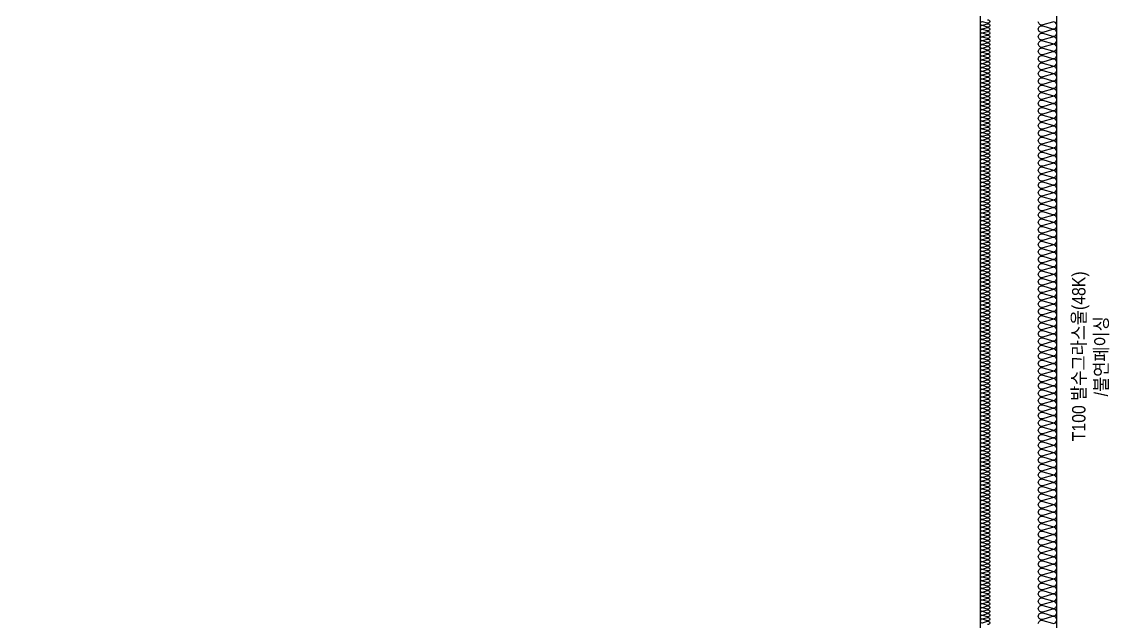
# Model space of a CAD drawing. Header units: millimetres. Extents: x 19868 to 801382, y -4805 to 85279.
# Drawn here: x 553488 to 559238, y 37414 to 40546 of the extents above; entities that cross this region are included whole.
import ezdxf
from ezdxf.enums import TextEntityAlignment as Align

# ---------------------------------------------------------------- set-up
doc = ezdxf.new("R2010")
doc.units = ezdxf.units.MM
doc.header["$LTSCALE"] = 250
doc.layers.add('ISL', color=251, linetype='Continuous')
doc.layers.add('NOPLOT-단열', color=225, linetype='Continuous', plot=False)
doc.styles.add('Gdim', font='')
doc.styles.get('Gdim').set_extended_font_data('Dotum')

msp = doc.modelspace()

# ---------------------------------------------------------------- linework, layer by layer
at = {"layer": 'ISL'}
for points in [[(542738.2, 35028.9), (542788.2, 35028.9), (542788.2, 42428.9), (543588.2, 42428.9), (543588.2, 43348.9), (547688.2, 43348.9), (547688.2, 42378.9), (548588.2, 42378.9), (548588.2, 43298.9), (558488.2, 43298.9), (558488.2, 35028.9), (558538.2, 35028.9)], [(558888.2, 34478.9), (558888.2, 42128.9), (559638.2, 42128.9), (559638.2, 43248.9), (569638.2, 43248.9), (569638.2, 42328.9), (570638.2, 42328.9), (570638.2, 43248.9), (574638.2, 43248.9), (574638.2, 42328.9), (575638.2, 42328.9), (575638.2, 43108.9), (579438.2, 43108.9), (579438.2, 42878.9), (579538.2, 42878.9)]]:
    msp.add_lwpolyline(points, dxfattribs=at)
for points in [[(558526.1, 40557.8, -1.372593), (558526.1, 40540.1), (558500.3, 40547.8, 0.509267), (558488.2, 40538.9, 0.509267), (558500.3, 40530.1), (558526.1, 40537.8, -1.372593), (558526.1, 40520.1), (558500.3, 40527.8, 0.509267), (558488.2, 40518.9, 0.509267), (558500.3, 40510.1), (558526.1, 40517.8, -1.372593), (558526.1, 40500.1), (558500.3, 40507.8, 0.509267), (558488.2, 40498.9, 0.509267), (558500.3, 40490.1), (558526.1, 40497.8, -1.372593), (558526.1, 40480.1), (558500.3, 40487.8, 0.509267), (558488.2, 40478.9, 0.509267), (558500.3, 40470.1), (558526.1, 40477.8, -1.372593), (558526.1, 40460.1), (558500.3, 40467.8, 0.509267), (558488.2, 40458.9, 0.509267), (558500.3, 40450.1), (558526.1, 40457.8, -1.372593), (558526.1, 40440.1), (558500.3, 40447.8, 0.509267), (558488.2, 40438.9, 0.509267), (558500.3, 40430.1), (558526.1, 40437.8, -1.372593), (558526.1, 40420.1), (558500.3, 40427.8, 0.509267), (558488.2, 40418.9, 0.509267), (558500.3, 40410.1), (558526.1, 40417.8, -1.372593), (558526.1, 40400.1), (558500.3, 40407.8, 0.509267), (558488.2, 40398.9, 0.509267), (558500.3, 40390.1), (558526.1, 40397.8, -1.372593), (558526.1, 40380.1), (558500.3, 40387.8, 0.509267), (558488.2, 40378.9, 0.509267), (558500.3, 40370.1), (558526.1, 40377.8, -1.372593), (558526.1, 40360.1), (558500.3, 40367.8, 0.509267), (558488.2, 40358.9, 0.509267), (558500.3, 40350.1), (558526.1, 40357.8, -1.372593), (558526.1, 40340.1), (558500.3, 40347.8, 0.509267), (558488.2, 40338.9, 0.509267), (558500.3, 40330.1), (558526.1, 40337.8, -1.372593), (558526.1, 40320.1), (558500.3, 40327.8, 0.509267), (558488.2, 40318.9, 0.509267), (558500.3, 40310.1), (558526.1, 40317.8, -1.372593), (558526.1, 40300.1), (558500.3, 40307.8, 0.509267), (558488.2, 40298.9, 0.509267), (558500.3, 40290.1), (558526.1, 40297.8, -1.372593), (558526.1, 40280.1), (558500.3, 40287.8, 0.509267), (558488.2, 40278.9, 0.509267), (558500.3, 40270.1), (558526.1, 40277.8, -1.372593), (558526.1, 40260.1), (558500.3, 40267.8, 0.509267), (558488.2, 40258.9, 0.509267), (558500.3, 40250.1), (558526.1, 40257.8, -1.372593), (558526.1, 40240.1), (558500.3, 40247.8, 0.509267), (558488.2, 40238.9, 0.509267), (558500.3, 40230.1), (558526.1, 40237.8, -1.372593), (558526.1, 40220.1), (558500.3, 40227.8, 0.509267), (558488.2, 40218.9, 0.509267), (558500.3, 40210.1), (558526.1, 40217.8, -1.372593), (558526.1, 40200.1), (558500.3, 40207.8, 0.509267), (558488.2, 40198.9, 0.509267), (558500.3, 40190.1), (558526.1, 40197.8, -1.372593), (558526.1, 40180.1), (558500.3, 40187.8, 0.509267), (558488.2, 40178.9, 0.509267), (558500.3, 40170.1), (558526.1, 40177.8, -1.372593), (558526.1, 40160.1), (558500.3, 40167.8, 0.509267), (558488.2, 40158.9, 0.509267), (558500.3, 40150.1), (558526.1, 40157.8, -1.372593), (558526.1, 40140.1), (558500.3, 40147.8, 0.509267), (558488.2, 40138.9, 0.509267), (558500.3, 40130.1), (558526.1, 40137.8, -1.372593), (558526.1, 40120.1), (558500.3, 40127.8, 0.509267), (558488.2, 40118.9, 0.509267), (558500.3, 40110.1), (558526.1, 40117.8, -1.372593), (558526.1, 40100.1), (558500.3, 40107.8, 0.509267), (558488.2, 40098.9, 0.509267), (558500.3, 40090.1), (558526.1, 40097.8, -1.372593), (558526.1, 40080.1), (558500.3, 40087.8, 0.509267), (558488.2, 40078.9, 0.509267), (558500.3, 40070.1), (558526.1, 40077.8, -1.372593), (558526.1, 40060.1), (558500.3, 40067.8, 0.509267), (558488.2, 40058.9, 0.509267), (558500.3, 40050.1), (558526.1, 40057.8, -1.372593), (558526.1, 40040.1), (558500.3, 40047.8, 0.509267), (558488.2, 40038.9, 0.509267), (558500.3, 40030.1), (558526.1, 40037.8, -1.372593), (558526.1, 40020.1), (558500.3, 40027.8, 0.509267), (558488.2, 40018.9, 0.509267), (558500.3, 40010.1), (558526.1, 40017.8, -1.372593), (558526.1, 40000.1), (558500.3, 40007.8, 0.509267), (558488.2, 39998.9, 0.509267), (558500.3, 39990.1), (558526.1, 39997.8, -1.372593), (558526.1, 39980.1), (558500.3, 39987.8, 0.509267), (558488.2, 39978.9, 0.509267), (558500.3, 39970.1), (558526.1, 39977.8, -1.372593), (558526.1, 39960.1), (558500.3, 39967.8, 0.509267), (558488.2, 39958.9, 0.509267), (558500.3, 39950.1), (558526.1, 39957.8, -1.372593), (558526.1, 39940.1), (558500.3, 39947.8, 0.509267), (558488.2, 39938.9, 0.509267), (558500.3, 39930.1), (558526.1, 39937.8, -1.372593), (558526.1, 39920.1), (558500.3, 39927.8, 0.509267), (558488.2, 39918.9, 0.509267), (558500.3, 39910.1), (558526.1, 39917.8, -1.372593), (558526.1, 39900.1), (558500.3, 39907.8, 0.509267), (558488.2, 39898.9, 0.509267), (558500.3, 39890.1), (558526.1, 39897.8, -1.372593), (558526.1, 39880.1), (558500.3, 39887.8, 0.509267), (558488.2, 39878.9, 0.509267), (558500.3, 39870.1), (558526.1, 39877.8, -1.372593), (558526.1, 39860.1), (558500.3, 39867.8, 0.509267), (558488.2, 39858.9, 0.509267), (558500.3, 39850.1), (558526.1, 39857.8, -1.372593), (558526.1, 39840.1), (558500.3, 39847.8, 0.509267), (558488.2, 39838.9, 0.509267), (558500.3, 39830.1), (558526.1, 39837.8, -1.372593), (558526.1, 39820.1), (558500.3, 39827.8, 0.509267), (558488.2, 39818.9, 0.509267), (558500.3, 39810.1), (558526.1, 39817.8, -1.372593), (558526.1, 39800.1), (558500.3, 39807.8, 0.509267), (558488.2, 39798.9, 0.509267), (558500.3, 39790.1), (558526.1, 39797.8, -1.372593), (558526.1, 39780.1), (558500.3, 39787.8, 0.509267), (558488.2, 39778.9, 0.509267), (558500.3, 39770.1), (558526.1, 39777.8, -1.372593), (558526.1, 39760.1), (558500.3, 39767.8, 0.509267), (558488.2, 39758.9, 0.509267), (558500.3, 39750.1), (558526.1, 39757.8, -1.372593), (558526.1, 39740.1), (558500.3, 39747.8, 0.509267), (558488.2, 39738.9, 0.509267), (558500.3, 39730.1), (558526.1, 39737.8, -1.372593), (558526.1, 39720.1), (558500.3, 39727.8, 0.509267), (558488.2, 39718.9, 0.509267), (558500.3, 39710.1), (558526.1, 39717.8, -1.372593), (558526.1, 39700.1), (558500.3, 39707.8, 0.509267), (558488.2, 39698.9, 0.509267), (558500.3, 39690.1), (558526.1, 39697.8, -1.372593), (558526.1, 39680.1), (558500.3, 39687.8, 0.509267), (558488.2, 39678.9, 0.509267), (558500.3, 39670.1), (558526.1, 39677.8, -1.372593), (558526.1, 39660.1), (558500.3, 39667.8, 0.509267), (558488.2, 39658.9, 0.509267), (558500.3, 39650.1), (558526.1, 39657.8, -1.372593), (558526.1, 39640.1), (558500.3, 39647.8, 0.509267), (558488.2, 39638.9, 0.509267), (558500.3, 39630.1), (558526.1, 39637.8, -1.372593), (558526.1, 39620.1), (558500.3, 39627.8, 0.509267), (558488.2, 39618.9, 0.509267), (558500.3, 39610.1), (558526.1, 39617.8, -1.372593), (558526.1, 39600.1), (558500.3, 39607.8, 0.509267), (558488.2, 39598.9, 0.509267), (558500.3, 39590.1), (558526.1, 39597.8, -1.372593), (558526.1, 39580.1), (558500.3, 39587.8, 0.509267), (558488.2, 39578.9, 0.509267), (558500.3, 39570.1), (558526.1, 39577.8, -1.372593), (558526.1, 39560.1), (558500.3, 39567.8, 0.509267), (558488.2, 39558.9, 0.509267), (558500.3, 39550.1), (558526.1, 39557.8, -1.372593), (558526.1, 39540.1), (558500.3, 39547.8, 0.509267), (558488.2, 39538.9, 0.509267), (558500.3, 39530.1), (558526.1, 39537.8, -1.372593), (558526.1, 39520.1), (558500.3, 39527.8, 0.509267), (558488.2, 39518.9, 0.509267), (558500.3, 39510.1), (558526.1, 39517.8, -1.372593), (558526.1, 39500.1), (558500.3, 39507.8, 0.509267), (558488.2, 39498.9, 0.509267), (558500.3, 39490.1), (558526.1, 39497.8, -1.372593), (558526.1, 39480.1), (558500.3, 39487.8, 0.509267), (558488.2, 39478.9, 0.509267), (558500.3, 39470.1), (558526.1, 39477.8, -1.372593), (558526.1, 39460.1), (558500.3, 39467.8, 0.509267), (558488.2, 39458.9, 0.509267), (558500.3, 39450.1), (558526.1, 39457.8, -1.372593), (558526.1, 39440.1), (558500.3, 39447.8, 0.509267), (558488.2, 39438.9, 0.509267), (558500.3, 39430.1), (558526.1, 39437.8, -1.372593), (558526.1, 39420.1), (558500.3, 39427.8, 0.509267), (558488.2, 39418.9, 0.509267), (558500.3, 39410.1), (558526.1, 39417.8, -1.372593), (558526.1, 39400.1), (558500.3, 39407.8, 0.509267), (558488.2, 39398.9, 0.509267), (558500.3, 39390.1), (558526.1, 39397.8, -1.372593), (558526.1, 39380.1), (558500.3, 39387.8, 0.509267), (558488.2, 39378.9, 0.509267), (558500.3, 39370.1), (558526.1, 39377.8, -1.372593), (558526.1, 39360.1), (558500.3, 39367.8, 0.509267), (558488.2, 39358.9, 0.509267), (558500.3, 39350.1), (558526.1, 39357.8, -1.372593), (558526.1, 39340.1), (558500.3, 39347.8, 0.509267), (558488.2, 39338.9, 0.509267), (558500.3, 39330.1), (558526.1, 39337.8, -1.372593), (558526.1, 39320.1), (558500.3, 39327.8, 0.509267), (558488.2, 39318.9, 0.509267), (558500.3, 39310.1), (558526.1, 39317.8, -1.372593), (558526.1, 39300.1), (558500.3, 39307.8, 0.509267), (558488.2, 39298.9, 0.509267), (558500.3, 39290.1), (558526.1, 39297.8, -1.372593), (558526.1, 39280.1), (558500.3, 39287.8, 0.509267), (558488.2, 39278.9, 0.509267), (558500.3, 39270.1), (558526.1, 39277.8, -1.372593), (558526.1, 39260.1), (558500.3, 39267.8, 0.509267), (558488.2, 39258.9, 0.509267), (558500.3, 39250.1), (558526.1, 39257.8, -1.372593), (558526.1, 39240.1), (558500.3, 39247.8, 0.509267), (558488.2, 39238.9, 0.509267), (558500.3, 39230.1), (558526.1, 39237.8, -1.372593), (558526.1, 39220.1), (558500.3, 39227.8, 0.509267), (558488.2, 39218.9, 0.509267), (558500.3, 39210.1), (558526.1, 39217.8, -1.372593), (558526.1, 39200.1), (558500.3, 39207.8, 0.509267), (558488.2, 39198.9, 0.509267), (558500.3, 39190.1), (558526.1, 39197.8, -1.372593), (558526.1, 39180.1), (558500.3, 39187.8, 0.509267), (558488.2, 39178.9, 0.509267), (558500.3, 39170.1), (558526.1, 39177.8, -1.372593), (558526.1, 39160.1), (558500.3, 39167.8, 0.509267), (558488.2, 39158.9, 0.509267), (558500.3, 39150.1), (558526.1, 39157.8, -1.372593), (558526.1, 39140.1), (558500.3, 39147.8, 0.509267), (558488.2, 39138.9, 0.509267), (558500.3, 39130.1), (558526.1, 39137.8, -1.372593), (558526.1, 39120.1), (558500.3, 39127.8, 0.509267), (558488.2, 39118.9, 0.509267), (558500.3, 39110.1), (558526.1, 39117.8, -1.372593), (558526.1, 39100.1), (558500.3, 39107.8, 0.509267), (558488.2, 39098.9, 0.509267), (558500.3, 39090.1), (558526.1, 39097.8, -1.372593), (558526.1, 39080.1), (558500.3, 39087.8, 0.509267), (558488.2, 39078.9, 0.509267), (558500.3, 39070.1), (558526.1, 39077.8, -1.372593), (558526.1, 39060.1), (558500.3, 39067.8, 0.509267), (558488.2, 39058.9, 0.509267), (558500.3, 39050.1), (558526.1, 39057.8, -1.372593), (558526.1, 39040.1), (558500.3, 39047.8, 0.509267), (558488.2, 39038.9, 0.509267), (558500.3, 39030.1), (558526.1, 39037.8, -1.372593), (558526.1, 39020.1), (558500.3, 39027.8, 0.509267), (558488.2, 39018.9, 0.509267), (558500.3, 39010.1), (558526.1, 39017.8, -1.372593), (558526.1, 39000.1), (558500.3, 39007.8, 0.509267), (558488.2, 38998.9, 0.509267), (558500.3, 38990.1), (558526.1, 38997.8, -1.372593), (558526.1, 38980.1), (558500.3, 38987.8, 0.509267), (558488.2, 38978.9, 0.509267), (558500.3, 38970.1), (558526.1, 38977.8, -1.372593), (558526.1, 38960.1), (558500.3, 38967.8, 0.509267), (558488.2, 38958.9, 0.509267), (558500.3, 38950.1), (558526.1, 38957.8, -1.372593), (558526.1, 38940.1), (558500.3, 38947.8, 0.509267), (558488.2, 38938.9, 0.509267), (558500.3, 38930.1), (558526.1, 38937.8, -1.372593), (558526.1, 38920.1), (558500.3, 38927.8, 0.509267), (558488.2, 38918.9, 0.509267), (558500.3, 38910.1), (558526.1, 38917.8, -1.372593), (558526.1, 38900.1), (558500.3, 38907.8, 0.509267), (558488.2, 38898.9, 0.509267), (558500.3, 38890.1), (558526.1, 38897.8, -1.372593), (558526.1, 38880.1), (558500.3, 38887.8, 0.509267), (558488.2, 38878.9, 0.509267), (558500.3, 38870.1), (558526.1, 38877.8, -1.372593), (558526.1, 38860.1), (558500.3, 38867.8, 0.509267), (558488.2, 38858.9, 0.509267), (558500.3, 38850.1), (558526.1, 38857.8, -1.372593), (558526.1, 38840.1), (558500.3, 38847.8, 0.509267), (558488.2, 38838.9, 0.509267), (558500.3, 38830.1), (558526.1, 38837.8, -1.372593), (558526.1, 38820.1), (558500.3, 38827.8, 0.509267), (558488.2, 38818.9, 0.509267), (558500.3, 38810.1), (558526.1, 38817.8, -1.372593), (558526.1, 38800.1), (558500.3, 38807.8, 0.509267), (558488.2, 38798.9, 0.509267), (558500.3, 38790.1), (558526.1, 38797.8, -1.372593), (558526.1, 38780.1), (558500.3, 38787.8, 0.509267), (558488.2, 38778.9, 0.509267), (558500.3, 38770.1), (558526.1, 38777.8, -1.372593), (558526.1, 38760.1), (558500.3, 38767.8, 0.509267), (558488.2, 38758.9, 0.509267), (558500.3, 38750.1), (558526.1, 38757.8, -1.372593), (558526.1, 38740.1), (558500.3, 38747.8, 0.509267), (558488.2, 38738.9, 0.509267), (558500.3, 38730.1), (558526.1, 38737.8, -1.372593), (558526.1, 38720.1), (558500.3, 38727.8, 0.509267), (558488.2, 38718.9, 0.509267), (558500.3, 38710.1), (558526.1, 38717.8, -1.372593), (558526.1, 38700.1), (558500.3, 38707.8, 0.509267), (558488.2, 38698.9, 0.509267), (558500.3, 38690.1), (558526.1, 38697.8, -1.372593), (558526.1, 38680.1), (558500.3, 38687.8, 0.509267), (558488.2, 38678.9, 0.509267), (558500.3, 38670.1), (558526.1, 38677.8, -1.372593), (558526.1, 38660.1), (558500.3, 38667.8, 0.509267), (558488.2, 38658.9, 0.509267), (558500.3, 38650.1), (558526.1, 38657.8, -1.372593), (558526.1, 38640.1), (558500.3, 38647.8, 0.509267), (558488.2, 38638.9, 0.509267), (558500.3, 38630.1), (558526.1, 38637.8, -1.372593), (558526.1, 38620.1), (558500.3, 38627.8, 0.509267), (558488.2, 38618.9, 0.509267), (558500.3, 38610.1), (558526.1, 38617.8, -1.372593), (558526.1, 38600.1), (558500.3, 38607.8, 0.509267), (558488.2, 38598.9, 0.509267), (558500.3, 38590.1), (558526.1, 38597.8, -1.372593), (558526.1, 38580.1), (558500.3, 38587.8, 0.509267), (558488.2, 38578.9, 0.509267), (558500.3, 38570.1), (558526.1, 38577.8, -1.372593), (558526.1, 38560.1), (558500.3, 38567.8, 0.509267), (558488.2, 38558.9, 0.509267), (558500.3, 38550.1), (558526.1, 38557.8, -1.372593), (558526.1, 38540.1), (558500.3, 38547.8, 0.509267), (558488.2, 38538.9, 0.509267), (558500.3, 38530.1), (558526.1, 38537.8, -1.372593), (558526.1, 38520.1), (558500.3, 38527.8, 0.509267), (558488.2, 38518.9, 0.509267), (558500.3, 38510.1), (558526.1, 38517.8, -1.372593), (558526.1, 38500.1), (558500.3, 38507.8, 0.509267), (558488.2, 38498.9, 0.509267), (558500.3, 38490.1), (558526.1, 38497.8, -1.372593), (558526.1, 38480.1), (558500.3, 38487.8, 0.509267), (558488.2, 38478.9, 0.509267), (558500.3, 38470.1), (558526.1, 38477.8, -1.372593), (558526.1, 38460.1), (558500.3, 38467.8, 0.509267), (558488.2, 38458.9, 0.509267), (558500.3, 38450.1), (558526.1, 38457.8, -1.372593), (558526.1, 38440.1), (558500.3, 38447.8, 0.509267), (558488.2, 38438.9, 0.509267), (558500.3, 38430.1), (558526.1, 38437.8, -1.372593), (558526.1, 38420.1), (558500.3, 38427.8, 0.509267), (558488.2, 38418.9, 0.509267), (558500.3, 38410.1), (558526.1, 38417.8, -1.372593), (558526.1, 38400.1), (558500.3, 38407.8, 0.509267), (558488.2, 38398.9, 0.509267), (558500.3, 38390.1), (558526.1, 38397.8, -1.372593), (558526.1, 38380.1), (558500.3, 38387.8, 0.509267), (558488.2, 38378.9, 0.509267), (558500.3, 38370.1), (558526.1, 38377.8, -1.372593), (558526.1, 38360.1), (558500.3, 38367.8, 0.509267), (558488.2, 38358.9, 0.509267), (558500.3, 38350.1), (558526.1, 38357.8, -1.372593), (558526.1, 38340.1), (558500.3, 38347.8, 0.509267), (558488.2, 38338.9, 0.509267), (558500.3, 38330.1), (558526.1, 38337.8, -1.372593), (558526.1, 38320.1), (558500.3, 38327.8, 0.509267), (558488.2, 38318.9, 0.509267), (558500.3, 38310.1), (558526.1, 38317.8, -1.372593), (558526.1, 38300.1), (558500.3, 38307.8, 0.509267), (558488.2, 38298.9, 0.509267), (558500.3, 38290.1), (558526.1, 38297.8, -1.372593), (558526.1, 38280.1), (558500.3, 38287.8, 0.509267), (558488.2, 38278.9, 0.509267), (558500.3, 38270.1), (558526.1, 38277.8, -1.372593), (558526.1, 38260.1), (558500.3, 38267.8, 0.509267), (558488.2, 38258.9, 0.509267), (558500.3, 38250.1), (558526.1, 38257.8, -1.372593), (558526.1, 38240.1), (558500.3, 38247.8, 0.509267), (558488.2, 38238.9, 0.509267), (558500.3, 38230.1), (558526.1, 38237.8, -1.372593), (558526.1, 38220.1), (558500.3, 38227.8, 0.509267), (558488.2, 38218.9, 0.509267), (558500.3, 38210.1), (558526.1, 38217.8, -1.372593), (558526.1, 38200.1), (558500.3, 38207.8, 0.509267), (558488.2, 38198.9, 0.509267), (558500.3, 38190.1), (558526.1, 38197.8, -1.372593), (558526.1, 38180.1), (558500.3, 38187.8, 0.509267), (558488.2, 38178.9, 0.509267), (558500.3, 38170.1), (558526.1, 38177.8, -1.372593), (558526.1, 38160.1), (558500.3, 38167.8, 0.509267), (558488.2, 38158.9, 0.509267), (558500.3, 38150.1), (558526.1, 38157.8, -1.372593), (558526.1, 38140.1), (558500.3, 38147.8, 0.509267), (558488.2, 38138.9, 0.509267), (558500.3, 38130.1), (558526.1, 38137.8, -1.372593), (558526.1, 38120.1), (558500.3, 38127.8, 0.509267), (558488.2, 38118.9, 0.509267), (558500.3, 38110.1), (558526.1, 38117.8, -1.372593), (558526.1, 38100.1), (558500.3, 38107.8, 0.509267), (558488.2, 38098.9, 0.509267), (558500.3, 38090.1), (558526.1, 38097.8, -1.372593), (558526.1, 38080.1), (558500.3, 38087.8, 0.509267), (558488.2, 38078.9, 0.509267), (558500.3, 38070.1), (558526.1, 38077.8, -1.372593), (558526.1, 38060.1), (558500.3, 38067.8, 0.509267), (558488.2, 38058.9, 0.509267), (558500.3, 38050.1), (558526.1, 38057.8, -1.372593), (558526.1, 38040.1), (558500.3, 38047.8, 0.509267), (558488.2, 38038.9, 0.509267), (558500.3, 38030.1), (558526.1, 38037.8, -1.372593), (558526.1, 38020.1), (558500.3, 38027.8, 0.509267), (558488.2, 38018.9, 0.509267), (558500.3, 38010.1), (558526.1, 38017.8, -1.372593), (558526.1, 38000.1), (558500.3, 38007.8, 0.509267), (558488.2, 37998.9, 0.509267), (558500.3, 37990.1), (558526.1, 37997.8, -1.372593), (558526.1, 37980.1), (558500.3, 37987.8, 0.509267), (558488.2, 37978.9, 0.509267), (558500.3, 37970.1), (558526.1, 37977.8, -1.372593), (558526.1, 37960.1), (558500.3, 37967.8, 0.509267), (558488.2, 37958.9, 0.509267), (558500.3, 37950.1), (558526.1, 37957.8, -1.372593), (558526.1, 37940.1), (558500.3, 37947.8, 0.509267), (558488.2, 37938.9, 0.509267), (558500.3, 37930.1), (558526.1, 37937.8, -1.372593), (558526.1, 37920.1), (558500.3, 37927.8, 0.509267), (558488.2, 37918.9, 0.509267), (558500.3, 37910.1), (558526.1, 37917.8, -1.372593), (558526.1, 37900.1), (558500.3, 37907.8, 0.509267), (558488.2, 37898.9, 0.509267), (558500.3, 37890.1), (558526.1, 37897.8, -1.372593), (558526.1, 37880.1), (558500.3, 37887.8, 0.509267), (558488.2, 37878.9, 0.509267), (558500.3, 37870.1), (558526.1, 37877.8, -1.372593), (558526.1, 37860.1), (558500.3, 37867.8, 0.509267), (558488.2, 37858.9, 0.509267), (558500.3, 37850.1), (558526.1, 37857.8, -1.372593), (558526.1, 37840.1), (558500.3, 37847.8, 0.509267), (558488.2, 37838.9, 0.509267), (558500.3, 37830.1), (558526.1, 37837.8, -1.372593), (558526.1, 37820.1), (558500.3, 37827.8, 0.509267), (558488.2, 37818.9, 0.509267), (558500.3, 37810.1), (558526.1, 37817.8, -1.372593), (558526.1, 37800.1), (558500.3, 37807.8, 0.509267), (558488.2, 37798.9, 0.509267), (558500.3, 37790.1), (558526.1, 37797.8, -1.372593), (558526.1, 37780.1), (558500.3, 37787.8, 0.509267), (558488.2, 37778.9, 0.509267), (558500.3, 37770.1), (558526.1, 37777.8, -1.372593), (558526.1, 37760.1), (558500.3, 37767.8, 0.509267), (558488.2, 37758.9, 0.509267), (558500.3, 37750.1), (558526.1, 37757.8, -1.372593), (558526.1, 37740.1), (558500.3, 37747.8, 0.509267), (558488.2, 37738.9, 0.509267), (558500.3, 37730.1), (558526.1, 37737.8, -1.372593), (558526.1, 37720.1), (558500.3, 37727.8, 0.509267), (558488.2, 37718.9, 0.509267), (558500.3, 37710.1), (558526.1, 37717.8, -1.372593), (558526.1, 37700.1), (558500.3, 37707.8, 0.509267), (558488.2, 37698.9, 0.509267), (558500.3, 37690.1), (558526.1, 37697.8, -1.372593), (558526.1, 37680.1), (558500.3, 37687.8, 0.509267), (558488.2, 37678.9, 0.509267), (558500.3, 37670.1), (558526.1, 37677.8, -1.372593), (558526.1, 37660.1), (558500.3, 37667.8, 0.509267), (558488.2, 37658.9, 0.509267), (558500.3, 37650.1), (558526.1, 37657.8, -1.372593), (558526.1, 37640.1), (558500.3, 37647.8, 0.509267), (558488.2, 37638.9, 0.509267), (558500.3, 37630.1), (558526.1, 37637.8, -1.372593), (558526.1, 37620.1), (558500.3, 37627.8, 0.509267), (558488.2, 37618.9, 0.509267), (558500.3, 37610.1), (558526.1, 37617.8, -1.372593), (558526.1, 37600.1), (558500.3, 37607.8, 0.509267), (558488.2, 37598.9, 0.509267), (558500.3, 37590.1), (558526.1, 37597.8, -1.372593), (558526.1, 37580.1), (558500.3, 37587.8, 0.509267), (558488.2, 37578.9, 0.509267), (558500.3, 37570.1), (558526.1, 37577.8, -1.372593), (558526.1, 37560.1), (558500.3, 37567.8, 0.509267), (558488.2, 37558.9, 0.509267), (558500.3, 37550.1), (558526.1, 37557.8, -1.372593), (558526.1, 37540.1), (558500.3, 37547.8, 0.509267), (558488.2, 37538.9, 0.509267), (558500.3, 37530.1), (558526.1, 37537.8, -1.372593), (558526.1, 37520.1), (558500.3, 37527.8, 0.509267), (558488.2, 37518.9, 0.509267), (558500.3, 37510.1), (558526.1, 37517.8, -1.372593), (558526.1, 37500.1), (558500.3, 37507.8, 0.509267), (558488.2, 37498.9, 0.509267), (558500.3, 37490.1), (558526.1, 37497.8, -1.372593), (558526.1, 37480.1), (558500.3, 37487.8, 0.509267), (558488.2, 37478.9, 0.509267), (558500.3, 37470.1), (558526.1, 37477.8, -1.372593), (558526.1, 37460.1), (558500.3, 37467.8, 0.509267), (558488.2, 37458.9, 0.509267), (558500.3, 37450.1), (558526.1, 37457.8, -1.372593), (558526.1, 37440.1), (558500.3, 37447.8, 0.509267), (558488.2, 37438.9, 0.509267), (558500.3, 37430.1), (558526.1, 37437.8, -1.372593), (558526.1, 37420.1), (558500.3, 37427.8, 0.509267), (558488.2, 37418.9, 0.509267), (558500.3, 37410.1), (558526.1, 37417.8, -1.372593), (558526.1, 37400.1)], [(558791.2, 37405.3, -0.509267), (558814.7, 37422.5), (558864.7, 37407.6, 1.372593), (558864.7, 37441.9), (558814.7, 37427, -0.509267), (558791.2, 37444.1, -0.509267), (558814.7, 37461.3), (558864.7, 37446.4, 1.372593), (558864.7, 37480.7), (558814.7, 37465.8, -0.509267), (558791.2, 37482.9, -0.509267), (558814.7, 37500.1), (558864.7, 37485.2, 1.372593), (558864.7, 37519.5), (558814.7, 37504.6, -0.509267), (558791.2, 37521.7, -0.509267), (558814.7, 37538.9), (558864.7, 37524, 1.372593), (558864.7, 37558.3), (558814.7, 37543.4, -0.509267), (558791.2, 37560.5, -0.509267), (558814.7, 37577.7), (558864.7, 37562.8, 1.372593), (558864.7, 37597.1), (558814.7, 37582.2, -0.509267), (558791.2, 37599.3, -0.509267), (558814.7, 37616.5), (558864.7, 37601.6, 1.372593), (558864.7, 37635.9), (558814.7, 37621, -0.509267), (558791.2, 37638.1, -0.509267), (558814.7, 37655.3), (558864.7, 37640.4, 1.372593), (558864.7, 37674.7), (558814.7, 37659.8, -0.509267), (558791.2, 37676.9, -0.509267), (558814.7, 37694.1), (558864.7, 37679.2, 1.372593), (558864.7, 37713.5), (558814.7, 37698.6, -0.509267), (558791.2, 37715.7, -0.509267), (558814.7, 37732.9), (558864.7, 37718, 1.372593), (558864.7, 37752.3), (558814.7, 37737.4, -0.509267), (558791.2, 37754.5, -0.509267), (558814.7, 37771.7), (558864.7, 37756.8, 1.372593), (558864.7, 37791.1), (558814.7, 37776.2, -0.509267), (558791.2, 37793.3, -0.509267), (558814.7, 37810.5), (558864.7, 37795.6, 1.372593), (558864.7, 37829.9), (558814.7, 37815, -0.509267), (558791.2, 37832.1, -0.509267), (558814.7, 37849.3), (558864.7, 37834.4, 1.372593), (558864.7, 37868.7), (558814.7, 37853.8, -0.509267), (558791.2, 37870.9, -0.509267), (558814.7, 37888.1), (558864.7, 37873.2, 1.372593), (558864.7, 37907.5), (558814.7, 37892.6, -0.509267), (558791.2, 37909.7, -0.509267), (558814.7, 37926.9), (558864.7, 37912, 1.372593), (558864.7, 37946.3), (558814.7, 37931.4, -0.509267), (558791.2, 37948.5, -0.509267), (558814.7, 37965.7), (558864.7, 37950.8, 1.372593), (558864.7, 37985.1), (558814.7, 37970.2, -0.509267), (558791.2, 37987.3, -0.509267), (558814.7, 38004.5), (558864.7, 37989.6, 1.372593), (558864.7, 38023.9), (558814.7, 38009, -0.509267), (558791.2, 38026.1, -0.509267), (558814.7, 38043.3), (558864.7, 38028.4, 1.372593), (558864.7, 38062.7), (558814.7, 38047.8, -0.509267), (558791.2, 38064.9, -0.509267), (558814.7, 38082.1), (558864.7, 38067.2, 1.372593), (558864.7, 38101.5), (558814.7, 38086.6, -0.509267), (558791.2, 38103.7, -0.509267), (558814.7, 38120.9), (558864.7, 38106, 1.372593), (558864.7, 38140.3), (558814.7, 38125.4, -0.509267), (558791.2, 38142.5, -0.509267), (558814.7, 38159.7), (558864.7, 38144.8, 1.372593), (558864.7, 38179.1), (558814.7, 38164.2, -0.509267), (558791.2, 38181.3, -0.509267), (558814.7, 38198.5), (558864.7, 38183.6, 1.372593), (558864.7, 38217.9), (558814.7, 38203, -0.509267), (558791.2, 38220.1, -0.509267), (558814.7, 38237.3), (558864.7, 38222.4, 1.372593), (558864.7, 38256.7), (558814.7, 38241.8, -0.509267), (558791.2, 38258.9, -0.509267), (558814.7, 38276.1), (558864.7, 38261.2, 1.372593), (558864.7, 38295.5), (558814.7, 38280.6, -0.509267), (558791.2, 38297.7, -0.509267), (558814.7, 38314.9), (558864.7, 38300, 1.372593), (558864.7, 38334.3), (558814.7, 38319.4, -0.509267), (558791.2, 38336.5, -0.509267), (558814.7, 38353.7), (558864.7, 38338.8, 1.372593), (558864.7, 38373.1), (558814.7, 38358.2, -0.509267), (558791.2, 38375.3, -0.509267), (558814.7, 38392.5), (558864.7, 38377.6, 1.372593), (558864.7, 38411.9), (558814.7, 38397, -0.509267), (558791.2, 38414.1, -0.509267), (558814.7, 38431.3), (558864.7, 38416.4, 1.372593), (558864.7, 38450.7), (558814.7, 38435.8, -0.509267), (558791.2, 38452.9, -0.509267), (558814.7, 38470.1), (558864.7, 38455.2, 1.372593), (558864.7, 38489.5), (558814.7, 38474.6, -0.509267), (558791.2, 38491.7, -0.509267), (558814.7, 38508.9), (558864.7, 38494, 1.372593), (558864.7, 38528.3), (558814.7, 38513.4, -0.509267), (558791.2, 38530.5, -0.509267), (558814.7, 38547.7), (558864.7, 38532.8, 1.372593), (558864.7, 38567.1), (558814.7, 38552.2, -0.509267), (558791.2, 38569.3, -0.509267), (558814.7, 38586.5), (558864.7, 38571.6, 1.372593), (558864.7, 38605.9), (558814.7, 38591, -0.509267), (558791.2, 38608.1, -0.509267), (558814.7, 38625.3), (558864.7, 38610.4, 1.372593), (558864.7, 38644.7), (558814.7, 38629.8, -0.509267), (558791.2, 38646.9, -0.509267), (558814.7, 38664.1), (558864.7, 38649.2, 1.372593), (558864.7, 38683.5), (558814.7, 38668.6, -0.509267), (558791.2, 38685.7, -0.509267), (558814.7, 38702.9), (558864.7, 38688, 1.372593), (558864.7, 38722.3), (558814.7, 38707.4, -0.509267), (558791.2, 38724.5, -0.509267), (558814.7, 38741.7), (558864.7, 38726.8, 1.372593), (558864.7, 38761.1), (558814.7, 38746.2, -0.509267), (558791.2, 38763.3, -0.509267), (558814.7, 38780.5), (558864.7, 38765.6, 1.372593), (558864.7, 38799.9), (558814.7, 38785, -0.509267), (558791.2, 38802.1, -0.509267), (558814.7, 38819.3), (558864.7, 38804.4, 1.372593), (558864.7, 38838.7), (558814.7, 38823.8, -0.509267), (558791.2, 38840.9, -0.509267), (558814.7, 38858.1), (558864.7, 38843.2, 1.372593), (558864.7, 38877.5), (558814.7, 38862.6, -0.509267), (558791.2, 38879.7, -0.509267), (558814.7, 38896.9), (558864.7, 38882, 1.372593), (558864.7, 38916.3), (558814.7, 38901.4, -0.509267), (558791.2, 38918.5, -0.509267), (558814.7, 38935.6), (558864.7, 38920.8, 1.372593), (558864.7, 38955), (558814.7, 38940.2, -0.509267), (558791.2, 38957.3, -0.509267), (558814.7, 38974.4), (558864.7, 38959.6, 1.372593), (558864.7, 38993.8), (558814.7, 38979, -0.509267), (558791.2, 38996.1, -0.509267), (558814.7, 39013.2), (558864.7, 38998.4, 1.372593), (558864.7, 39032.6), (558814.7, 39017.8, -0.509267), (558791.2, 39034.9, -0.509267), (558814.7, 39052), (558864.7, 39037.2, 1.372593), (558864.7, 39071.4), (558814.7, 39056.6, -0.509267), (558791.2, 39073.7, -0.509267), (558814.7, 39090.8), (558864.7, 39076, 1.372593), (558864.7, 39110.2), (558814.7, 39095.4, -0.509267), (558791.2, 39112.5, -0.509267), (558814.7, 39129.6), (558864.7, 39114.8, 1.372593), (558864.7, 39149), (558814.7, 39134.2, -0.509267), (558791.2, 39151.3, -0.509267), (558814.7, 39168.4), (558864.7, 39153.6, 1.372593), (558864.7, 39187.8), (558814.7, 39173, -0.509267), (558791.2, 39190.1, -0.509267), (558814.7, 39207.2), (558864.7, 39192.4, 1.372593), (558864.7, 39226.6), (558814.7, 39211.8, -0.509267), (558791.2, 39228.9, -0.509267), (558814.7, 39246), (558864.7, 39231.2, 1.372593), (558864.7, 39265.4), (558814.7, 39250.6, -0.509267), (558791.2, 39267.7, -0.509267), (558814.7, 39284.8), (558864.7, 39270, 1.372593), (558864.7, 39304.2), (558814.7, 39289.4, -0.509267), (558791.2, 39306.5, -0.509267), (558814.7, 39323.6), (558864.7, 39308.8, 1.372593), (558864.7, 39343), (558814.7, 39328.2, -0.509267), (558791.2, 39345.3, -0.509267), (558814.7, 39362.4), (558864.7, 39347.6, 1.372593), (558864.7, 39381.8), (558814.7, 39367, -0.509267), (558791.2, 39384.1, -0.509267), (558814.7, 39401.2), (558864.7, 39386.4, 1.372593), (558864.7, 39420.6), (558814.7, 39405.8, -0.509267), (558791.2, 39422.9, -0.509267), (558814.7, 39440), (558864.7, 39425.2, 1.372593), (558864.7, 39459.4), (558814.7, 39444.6, -0.509267), (558791.2, 39461.7, -0.509267), (558814.7, 39478.8), (558864.7, 39464, 1.372593), (558864.7, 39498.2), (558814.7, 39483.4, -0.509267), (558791.2, 39500.5, -0.509267), (558814.7, 39517.6), (558864.7, 39502.8, 1.372593), (558864.7, 39537), (558814.7, 39522.2, -0.509267), (558791.2, 39539.3, -0.509267), (558814.7, 39556.4), (558864.7, 39541.6, 1.372593), (558864.7, 39575.8), (558814.7, 39561, -0.509267), (558791.2, 39578.1, -0.509267), (558814.7, 39595.2), (558864.7, 39580.4, 1.372593), (558864.7, 39614.6), (558814.7, 39599.8, -0.509267), (558791.2, 39616.9, -0.509267), (558814.7, 39634), (558864.7, 39619.2, 1.372593), (558864.7, 39653.4), (558814.7, 39638.6, -0.509267), (558791.2, 39655.7, -0.509267), (558814.7, 39672.8), (558864.7, 39658, 1.372593), (558864.7, 39692.2), (558814.7, 39677.4, -0.509267), (558791.2, 39694.5, -0.509267), (558814.7, 39711.6), (558864.7, 39696.8, 1.372593), (558864.7, 39731), (558814.7, 39716.2, -0.509267), (558791.2, 39733.3, -0.509267), (558814.7, 39750.4), (558864.7, 39735.6, 1.372593), (558864.7, 39769.8), (558814.7, 39755, -0.509267), (558791.2, 39772.1, -0.509267), (558814.7, 39789.2), (558864.7, 39774.4, 1.372593), (558864.7, 39808.6), (558814.7, 39793.8, -0.509267), (558791.2, 39810.9, -0.509267), (558814.7, 39828), (558864.7, 39813.2, 1.372593), (558864.7, 39847.4), (558814.7, 39832.6, -0.509267), (558791.2, 39849.7, -0.509267), (558814.7, 39866.8), (558864.7, 39852, 1.372593), (558864.7, 39886.2), (558814.7, 39871.4, -0.509267), (558791.2, 39888.5, -0.509267), (558814.7, 39905.6), (558864.7, 39890.8, 1.372593), (558864.7, 39925), (558814.7, 39910.2, -0.509267), (558791.2, 39927.3, -0.509267), (558814.7, 39944.4), (558864.7, 39929.6, 1.372593), (558864.7, 39963.8), (558814.7, 39949, -0.509267), (558791.2, 39966.1, -0.509267), (558814.7, 39983.2), (558864.7, 39968.4, 1.372593), (558864.7, 40002.6), (558814.7, 39987.8, -0.509267), (558791.2, 40004.9, -0.509267), (558814.7, 40022), (558864.7, 40007.2, 1.372593), (558864.7, 40041.4), (558814.7, 40026.6, -0.509267), (558791.2, 40043.7, -0.509267), (558814.7, 40060.8), (558864.7, 40046, 1.372593), (558864.7, 40080.2), (558814.7, 40065.4, -0.509267), (558791.2, 40082.5, -0.509267), (558814.7, 40099.6), (558864.7, 40084.8, 1.372593), (558864.7, 40119), (558814.7, 40104.2, -0.509267), (558791.2, 40121.3, -0.509267), (558814.7, 40138.4), (558864.7, 40123.6, 1.372593), (558864.7, 40157.8), (558814.7, 40143, -0.509267), (558791.2, 40160.1, -0.509267), (558814.7, 40177.2), (558864.7, 40162.4, 1.372593), (558864.7, 40196.6), (558814.7, 40181.8, -0.509267), (558791.2, 40198.9, -0.509267), (558814.7, 40216), (558864.7, 40201.2, 1.372593), (558864.7, 40235.4), (558814.7, 40220.6, -0.509267), (558791.2, 40237.7, -0.509267), (558814.7, 40254.8), (558864.7, 40240, 1.372593), (558864.7, 40274.2), (558814.7, 40259.4, -0.509267), (558791.2, 40276.5, -0.509267), (558814.7, 40293.6), (558864.7, 40278.8, 1.372593), (558864.7, 40313), (558814.7, 40298.2, -0.509267), (558791.2, 40315.3, -0.509267), (558814.7, 40332.4), (558864.7, 40317.6, 1.372593), (558864.7, 40351.8), (558814.7, 40337, -0.509267), (558791.2, 40354.1, -0.509267), (558814.7, 40371.2), (558864.7, 40356.4, 1.372593), (558864.7, 40390.6), (558814.7, 40375.8, -0.509267), (558791.2, 40392.9, -0.509267), (558814.7, 40410), (558864.7, 40395.2, 1.372593), (558864.7, 40429.4), (558814.7, 40414.6, -0.509267), (558791.2, 40431.7, -0.509267), (558814.7, 40448.8), (558864.7, 40434, 1.372593), (558864.7, 40468.2), (558814.7, 40453.4, -0.509267), (558791.2, 40470.5, -0.509267), (558814.7, 40487.6), (558864.7, 40472.8, 1.372593), (558864.7, 40507), (558814.7, 40492.2, -0.509267), (558791.2, 40509.3, -0.509267), (558814.7, 40526.4), (558864.7, 40511.6, 1.372593), (558864.7, 40545.8), (558814.7, 40531, -0.509267), (558791.2, 40548.1, -0.509267)]]:
    msp.add_lwpolyline(points, format="xyb", dxfattribs=at)

# ---------------------------------------------------------------- texts
at = {"layer": 'NOPLOT-단열', "style": 'Gdim', "width": 0.9}
for s, p in [('T100 발수그라스울(48K)', (559002.3, 38801)), ('/불연페이싱', (559118.7, 38801))]:
    msp.add_text(s, height=70, rotation=90, dxfattribs=at).set_placement(p, align=Align.MIDDLE_CENTER)

doc.saveas('drawing.dxf')
